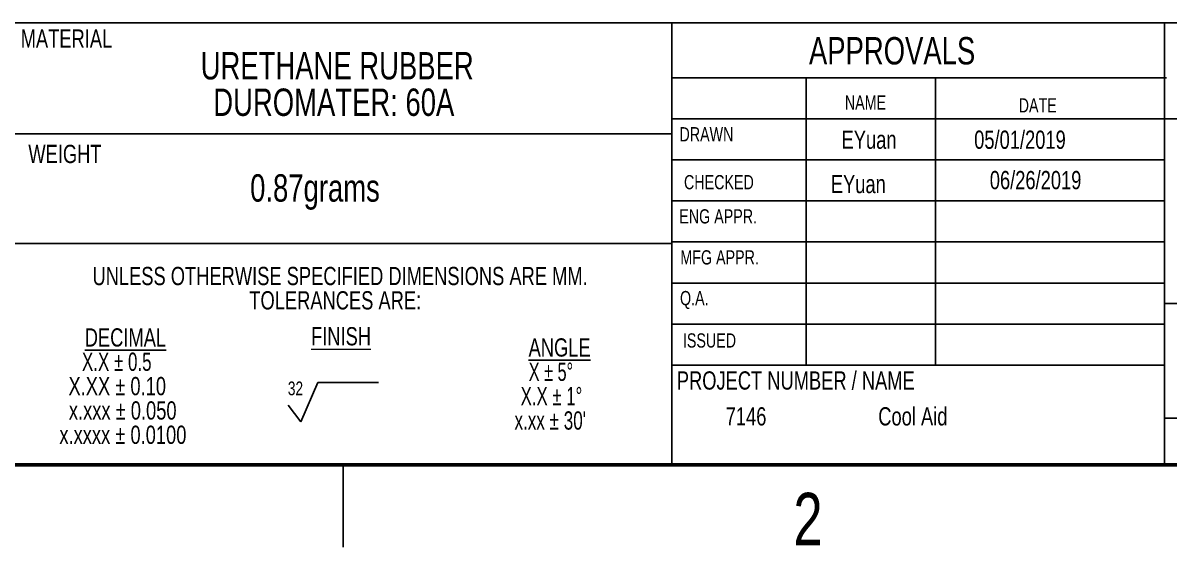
# Model space of a CAD drawing. Header units: millimetres. Extents: x 1 to 107, y 1 to 69.
# Drawn here: x 44.69 to 77.92, y 0.79 to 15.99 of the extents above; entities that cross this region are included whole.
import ezdxf

# ---------------------------------------------------------------- set-up
doc = ezdxf.new("R2010")
doc.units = ezdxf.units.MM
doc.header["$LTSCALE"] = 0.25
doc.layers.add('FORMAT', color=7, linetype='Continuous')
doc.styles.add('SLDTEXTSTYLE0', font='TXT', dxfattribs={"width": 0.75})
doc.styles.add('SLDTEXTSTYLE1', font='TXT', dxfattribs={"width": 0.6875})
doc.styles.add('SLDTEXTSTYLE2', font='TXT', dxfattribs={"width": 0.694444})
doc.styles.add('SLDTEXTSTYLE3', font='TXT', dxfattribs={"width": 0.666667})
doc.styles.add('SLDTEXTSTYLE4', font='TXT', dxfattribs={"width": 0.7})

# ---------------------------------------------------------------- blocks, each defined once
blk = doc.blocks.new('Creare PDM Title Block')
at = {"color": 7, "linetype": 'Continuous', "lineweight": 18}
blk.add_line((57.15, 3.175), (136.521, 3.175), dxfattribs=at)
at = {"layer": 'FORMAT'}
for p, q in [((76.2, 15.99), (136.521, 15.99)), ((95.25, 15.99), (95.25, 3.175)), ((109.537, 15.99), (109.537, 3.175)), ((95.264, 14.402), (109.592, 14.402)), ((99.144, 14.402), (99.144, 6.068)), ((102.893, 14.402), (102.893, 6.068)), ((95.25, 13.212), (109.537, 13.212)), ((109.537, 13.212), (136.525, 13.212)), ((76.2, 12.772), (95.25, 12.772)), ((95.25, 12.021), (109.537, 12.021)), ((95.25, 10.831), (109.537, 10.831)), ((109.537, 9.64), (95.25, 9.64)), ((76.2, 9.591), (95.25, 9.591)), ((109.537, 8.449), (95.25, 8.449)), ((109.537, 7.86), (136.521, 7.86)), ((109.537, 7.259), (95.25, 7.259)), ((109.519, 6.068), (95.25, 6.068)), ((109.537, 4.527), (136.525, 4.527))]:
    blk.add_line(p, q, dxfattribs=at)
at = {"color": 7, "linetype": 'Continuous', "lineweight": 0, "attachment_point": 1, "style": 'SLDTEXTSTYLE0'}
for s, insert, char_height in [('MATERIAL', (76.367, 15.801), 0.5292), ('APPROVALS', (99.226, 15.58), 0.7937), ('NAME', (100.267, 13.887), 0.4128), ('DATE', (105.308, 13.806), 0.4128), ('DRAWN', (95.471, 12.968), 0.4128), ('WEIGHT', (76.589, 12.456), 0.5292), ('CHECKED', (95.603, 11.579), 0.4128), ('ENG APPR.', (95.466, 10.588), 0.4128), ('MFG APPR.', (95.497, 9.399), 0.4128), ('Q.A.', (95.487, 8.218), 0.4128), ('ISSUED', (95.571, 6.99), 0.4128), ('PROJECT NUMBER / NAME', (95.394, 5.888), 0.52917)]:
    blk.add_mtext(s, dxfattribs=dict(at, insert=insert, char_height=char_height))
blk = doc.blocks.new('SW_NOTE_3')
at = {"color": 0, "linetype": 'Continuous', "lineweight": 0, "char_height": 0.79375, "attachment_point": 2, "style": 'SLDTEXTSTYLE0'}
for s, insert in [('URETHANE RUBBER', (4.552, 1.023)), ('DUROMATER: 60A', (4.453, -0.035))]:
    blk.add_mtext(s, dxfattribs=dict(at, insert=insert))
blk = doc.blocks.new('SW_NOTE_4')
at = {"layer": 'FORMAT', "color": 0, "attachment_point": 2}
for s, insert, char_height, style in [('\\LDECIMAL', (1.885, 0.682), 0.5292, 'SLDTEXTSTYLE0'), ('X.X ± 0.5', (1.634, -0.023), 0.5292, 'SLDTEXTSTYLE2'), ('X.XX ± 0.10', (1.648, -0.729), 0.52917, 'SLDTEXTSTYLE0'), ('x.xxx ± 0.050', (1.807, -1.435), 0.52917, 'SLDTEXTSTYLE0'), ('x.xxxx ± 0.0100', (1.812, -2.14), 0.52917, 'SLDTEXTSTYLE0')]:
    blk.add_mtext(s, dxfattribs=dict(at, insert=insert, char_height=char_height, style=style))
blk = doc.blocks.new('SW_NOTE_5')
at = {"layer": 'FORMAT', "color": 0, "char_height": 0.52917, "attachment_point": 2, "style": 'SLDTEXTSTYLE0'}
for s, insert in [('UNLESS OTHERWISE SPECIFIED DIMENSIONS ARE MM.', (8.649, 0.682)), ('TOLERANCES ARE:', (8.509, -0.023))]:
    blk.add_mtext(s, dxfattribs=dict(at, insert=insert))
blk = doc.blocks.new('SW_NOTE_6')
at = {"layer": 'FORMAT', "color": 0, "char_height": 0.5292, "attachment_point": 2}
for s, insert, style in [('\\LANGLE', (1.513, 0.682), 'SLDTEXTSTYLE0'), ('X ± 5°', (1.261, -0.023), 'SLDTEXTSTYLE3'), ('X.X ± 1°', (1.277, -0.729), 'SLDTEXTSTYLE1'), ("x.xx ± 30'", (1.242, -1.435), 'SLDTEXTSTYLE4')]:
    blk.add_mtext(s, dxfattribs=dict(at, insert=insert, style=style))

msp = doc.modelspace()

# ---------------------------------------------------------------- linework, layer by layer
at = {"color": 7, "linetype": 'Continuous', "lineweight": 50}
msp.add_line((104.775, 3.175), (3.175, 3.175), dxfattribs=at)
at = {"color": 7, "linetype": 'Continuous', "lineweight": 25}
for p, q in [((53.975, 3.175), (53.975, 0.794)), ((53.975, 0.793), (53.975, 3.175))]:
    msp.add_line(p, q, dxfattribs=at)
at = {"layer": 'FORMAT'}
for p, q in [((52.742, 4.421), (53.234, 5.566)), ((53.234, 5.566), (54.999, 5.566)), ((52.378, 4.907), (52.742, 4.421))]:
    msp.add_line(p, q, dxfattribs=at)

# ---------------------------------------------------------------- block references
at = {"color": 7, "linetype": 'Continuous'}
msp.add_blockref('Creare PDM Title Block', (-31.746, 0), dxfattribs=at)
at = {"color": 7, "linetype": 'Continuous', "lineweight": 0}
msp.add_blockref('SW_NOTE_3', (49.248, 14.123), dxfattribs=at)
at = {"layer": 'FORMAT'}
for name, p in [('SW_NOTE_5', (45.234, 8.235)), ('SW_NOTE_4', (45.773, 6.454)), ('SW_NOTE_6', (58.736, 6.163))]:
    msp.add_blockref(name, p, dxfattribs=at)

# ---------------------------------------------------------------- texts
at = {"color": 7, "linetype": 'Continuous', "lineweight": 0, "style": 'SLDTEXTSTYLE0'}
for s, insert, char_height, attachment_point in [('EYuan', (68.426, 12.869), 0.5292, 1), ('05/01/2019', (72.271, 12.869), 0.5292, 1), ('06/26/2019', (74.052, 11.698), 0.5292, 2), ('0.87grams', (53.155, 11.602), 0.7937, 2), ('EYuan', (68.911, 11.584), 0.5292, 2), ('\\LFINISH', (53.04, 7.17), 0.5292, 1), ('32', (52.368, 5.593), 0.3969, 1), ('7146', (65.065, 4.848), 0.5292, 1), ('Cool Aid', (69.49, 4.848), 0.5292, 1), ('2', (67.453, 2.366), 1.524, 2)]:
    msp.add_mtext(s, dxfattribs=dict(at, insert=insert, char_height=char_height, attachment_point=attachment_point))

doc.saveas('drawing.dxf')
